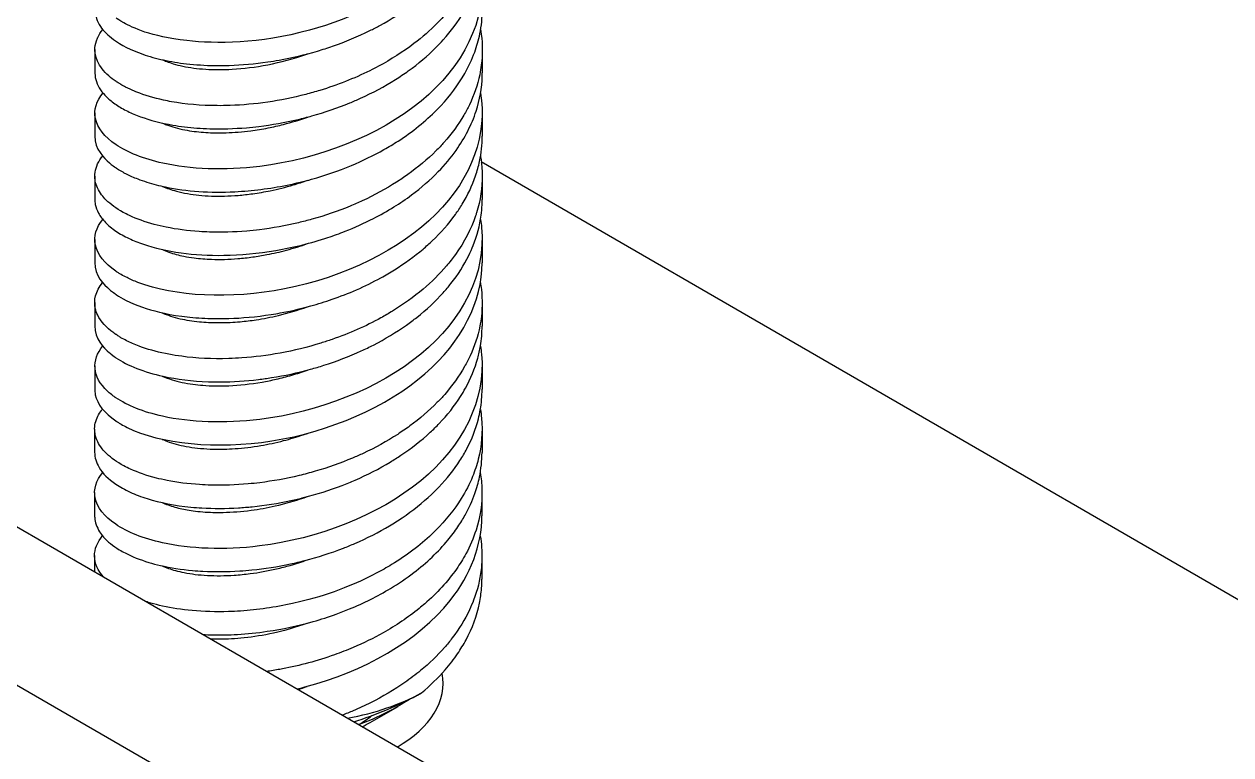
# Model space of a CAD drawing. Header units: millimetres. Extents: x 129 to 6329, y 33 to 3553.
# Drawn here: x 3515.5 to 3577.8, y 2262.8 to 2300.5 of the extents above; entities that cross this region are included whole.
import ezdxf

# ---------------------------------------------------------------- set-up
doc = ezdxf.new("R2010")
doc.units = ezdxf.units.MM
doc.layers.add('vistasIsometricas', color=255, linetype='Continuous')

msp = doc.modelspace()

# ---------------------------------------------------------------- linework, layer by layer
at = {"layer": 'vistasIsometricas', "extrusion": (1e-16, 0.816497, 0.57735)}
for p, q in [((3528.131, 2299.779), (3528.131, 2299.779)), ((3519.154, 2299.218), (3519.153, 2298.023)), ((3539.154, 2299.203), (3539.153, 2298.008)), ((3521.652, 2296.896), (3521.652, 2296.896)), ((3519.151, 2295.953), (3519.15, 2294.758)), ((3539.151, 2295.939), (3539.15, 2294.744)), ((3521.65, 2293.631), (3521.65, 2293.631)), ((3539.102, 2293.434), (3609.978, 2252.446)), ((3519.149, 2292.688), (3519.148, 2291.494)), ((3539.149, 2292.674), (3539.148, 2291.479)), ((3521.647, 2290.367), (3521.647, 2290.367)), ((3519.147, 2289.413), (3519.146, 2288.229)), ((3539.147, 2289.38), (3539.146, 2288.214)), ((3519.144, 2286.159), (3519.143, 2284.964)), ((3539.144, 2286.145), (3539.143, 2284.95)), ((3521.642, 2283.837), (3521.642, 2283.837)), ((3519.142, 2282.895), (3519.141, 2281.7)), ((3539.142, 2282.88), (3539.141, 2281.685)), ((3519.139, 2279.63), (3519.139, 2278.435)), ((3539.139, 2279.615), (3539.139, 2278.42)), ((3550.373, 2254.195), (3507.946, 2278.731)), ((3521.638, 2277.308), (3521.638, 2277.308)), ((3519.137, 2276.365), (3519.136, 2275.17)), ((3539.137, 2276.351), (3539.136, 2275.156)), ((3543.302, 2250.112), (3500.875, 2274.648)), ((3521.635, 2274.044), (3521.635, 2274.044)), ((3519.135, 2273.101), (3519.134, 2272.261)), ((3539.135, 2273.086), (3539.134, 2271.891)), ((3533.366, 2264.49), (3534.814, 2265.323))]:
    msp.add_line(p, q, dxfattribs=at)
at = {"layer": 'vistasIsometricas'}
for centre, major_axis, start_param, end_param in [((3529.13, 2266.514), (-8, 0.006), 2.351374, 3.254965), ((3529.133, 2270.212), (-10, 0.007), 1.882093, 2.330244), ((3529.13, 2266.948), (-6, 0.004), 2.261055, 2.354934)]:
    msp.add_ellipse(centre, major_axis=major_axis, ratio=0.577835, start_param=start_param, end_param=end_param, dxfattribs=at)
at = {"layer": 'vistasIsometricas', "extrusion": (2.39927e-16, -1.00029e-16, -1)}
msp.add_ellipse((3529.131, 2268.172), major_axis=(-7.5, 0.005), ratio=0.577835, start_param=4.201897, end_param=4.206371, dxfattribs=at)
at = {"layer": 'vistasIsometricas'}
for points, knots in [([(3539.075, 2310.032), (3539.085, 2309.971), (3539.094, 2309.91), (3539.103, 2309.849), (3539.423, 2307.526), (3538.363, 2305.359), (3536.734, 2303.75), (3534.9, 2301.938), (3532.421, 2300.811), (3530.227, 2300.217), (3527.61, 2299.509), (3525.406, 2299.506), (3523.896, 2299.678), (3522.015, 2299.891), (3521.108, 2300.345), (3520.644, 2300.596), (3520.425, 2300.715), (3520.303, 2300.798), (3520.248, 2300.835)], [0.92596016, 0.92596016, 0.92596016, 0.92596016, 0.92602704, 0.92602704, 0.92602704, 0.92857441, 0.92857441, 0.92857441, 0.93144275, 0.93144275, 0.93144275, 0.93486311, 0.93486311, 0.93486311, 0.93912377, 0.93912377, 0.93912377, 0.94113866, 0.94113866, 0.94113866, 0.94113866]), ([(3519.155, 2301.287), (3519.155, 2301.235), (3519.158, 2301.182), (3519.176, 2301.027), (3519.199, 2300.925), (3519.281, 2300.685), (3519.35, 2300.549), (3519.598, 2300.178), (3519.822, 2299.95), (3520.504, 2299.446), (3521.014, 2299.187), (3521.954, 2298.862), (3522.311, 2298.762), (3523.068, 2298.597), (3523.467, 2298.532), (3524.349, 2298.431), (3524.835, 2298.4), (3525.586, 2298.389), (3525.837, 2298.391), (3526.74, 2298.42), (3527.407, 2298.479), (3528.276, 2298.606), (3528.468, 2298.637), (3529.325, 2298.79), (3529.991, 2298.947), (3530.908, 2299.219), (3531.166, 2299.302), (3532.084, 2299.621), (3532.729, 2299.889), (3533.522, 2300.281), (3533.695, 2300.371), (3534.448, 2300.78), (3534.999, 2301.13), (3535.726, 2301.67), (3535.934, 2301.836), (3536.622, 2302.422), (3537.06, 2302.865), (3537.554, 2303.47), (3537.663, 2303.611), (3538.11, 2304.23), (3538.395, 2304.726), (3538.684, 2305.396), (3538.746, 2305.556), (3538.96, 2306.174), (3539.066, 2306.637), (3539.146, 2307.336), (3539.16, 2307.569), (3539.16, 2307.802)], [1.378608, 1.378608, 1.378608, 1.378608, 1.400693, 1.400693, 1.443528, 1.443528, 1.502105, 1.502105, 1.60593, 1.60593, 1.749618, 1.749618, 1.827047, 1.827047, 1.903254, 1.903254, 1.987612, 1.987612, 2.029032, 2.029032, 2.134333, 2.134333, 2.164233, 2.164233, 2.267111, 2.267111, 2.307783, 2.307783, 2.413024, 2.413024, 2.442872, 2.442872, 2.545177, 2.545177, 2.588426, 2.588426, 2.693736, 2.693736, 2.725016, 2.725016, 2.829746, 2.829746, 2.862468, 2.862468, 2.954678, 2.954678, 3.000644, 3.000644, 3.000644, 3.000644]), ([(3539.072, 2306.767), (3539.093, 2306.641), (3539.11, 2306.515), (3539.124, 2306.389), (3539.162, 2306.023), (3539.169, 2305.656), (3539.142, 2305.29), (3539.095, 2304.638), (3538.944, 2303.988), (3538.692, 2303.357), (3538.671, 2303.304), (3538.65, 2303.252), (3538.628, 2303.199), (3538.338, 2302.52), (3537.933, 2301.862), (3537.425, 2301.244), (3537.238, 2301.016), (3537.037, 2300.794), (3536.824, 2300.578), (3536.459, 2300.208), (3536.056, 2299.856), (3535.622, 2299.525), (3535.059, 2299.097), (3534.443, 2298.704), (3533.788, 2298.353), (3533.644, 2298.276), (3533.497, 2298.2), (3533.349, 2298.127), (3532.532, 2297.722), (3531.662, 2297.381), (3530.772, 2297.11), (3530.528, 2297.036), (3530.283, 2296.967), (3530.037, 2296.903), (3529.386, 2296.734), (3528.728, 2296.602), (3528.077, 2296.507), (3527.42, 2296.411), (3526.771, 2296.353), (3526.14, 2296.331), (3525.911, 2296.323), (3525.684, 2296.32), (3525.461, 2296.322), (3524.624, 2296.327), (3523.832, 2296.398), (3523.113, 2296.526), (3522.971, 2296.551), (3522.832, 2296.579), (3522.696, 2296.608), (3522.192, 2296.718), (3521.729, 2296.856), (3521.318, 2297.019), (3521.279, 2297.034), (3521.241, 2297.049), (3521.204, 2297.065), (3521.041, 2297.133), (3520.886, 2297.204), (3520.741, 2297.279), (3520.651, 2297.325), (3520.565, 2297.373), (3520.483, 2297.421), (3520.438, 2297.448), (3520.394, 2297.475), (3520.351, 2297.502), (3520.322, 2297.521), (3520.293, 2297.539), (3520.265, 2297.558), (3520.258, 2297.562), (3520.25, 2297.568), (3520.246, 2297.571)], [0.93675867, 0.93675867, 0.93675867, 0.93675867, 0.93693586, 0.93693586, 0.93693586, 0.93744891, 0.93744891, 0.93744891, 0.93836202, 0.93836202, 0.93836202, 0.93843799, 0.93843799, 0.93843799, 0.93942487, 0.93942487, 0.93942487, 0.93978818, 0.93978818, 0.93978818, 0.9404096, 0.9404096, 0.9404096, 0.94121435, 0.94121435, 0.94121435, 0.94139214, 0.94139214, 0.94139214, 0.94237252, 0.94237252, 0.94237252, 0.94264051, 0.94264051, 0.94264051, 0.94335078, 0.94335078, 0.94335078, 0.94406667, 0.94406667, 0.94406667, 0.9443269, 0.9443269, 0.9443269, 0.94530091, 0.94530091, 0.94530091, 0.94549284, 0.94549284, 0.94549284, 0.94620592, 0.94620592, 0.94620592, 0.94627283, 0.94627283, 0.94627283, 0.94656246, 0.94656246, 0.94656246, 0.94674073, 0.94674073, 0.94674073, 0.94683802, 0.94683802, 0.94683802, 0.94690424, 0.94690424, 0.94690424, 0.946919, 0.946919, 0.946919, 0.946919]), ([(3520.245, 2296.376), (3520.425, 2296.254), (3520.626, 2296.138), (3521.05, 2295.931), (3521.269, 2295.838), (3521.998, 2295.573), (3522.558, 2295.426), (3523.569, 2295.252), (3523.986, 2295.201), (3524.636, 2295.152), (3524.856, 2295.141), (3525.69, 2295.115), (3526.327, 2295.132), (3527.193, 2295.204), (3527.407, 2295.226), (3528.289, 2295.332), (3528.965, 2295.451), (3529.878, 2295.666), (3530.116, 2295.727), (3531.018, 2295.978), (3531.674, 2296.202), (3532.497, 2296.54), (3532.682, 2296.619), (3533.496, 2296.989), (3534.101, 2297.313), (3534.896, 2297.814), (3535.117, 2297.962), (3535.852, 2298.49), (3536.331, 2298.892), (3536.891, 2299.45), (3537.015, 2299.58), (3537.544, 2300.167), (3537.897, 2300.644), (3538.299, 2301.326), (3538.4, 2301.516), (3538.629, 2301.991), (3538.745, 2302.28), (3538.928, 2302.841), (3538.998, 2303.114), (3539.117, 2303.745), (3539.153, 2304.104), (3539.157, 2304.489), (3539.158, 2304.513), (3539.158, 2304.537)], [0.000026, 0.000026, 0.000026, 0.000026, 0.061419, 0.061419, 0.117812, 0.117812, 0.23655, 0.23655, 0.312937, 0.312937, 0.350844, 0.350844, 0.454364, 0.454364, 0.488082, 0.488082, 0.592589, 0.592589, 0.629486, 0.629486, 0.733246, 0.733246, 0.763684, 0.763684, 0.869008, 0.869008, 0.911131, 0.911131, 1.013681, 1.013681, 1.044405, 1.044405, 1.149518, 1.149518, 1.189214, 1.189214, 1.24805, 1.24805, 1.302567, 1.302567, 1.373429, 1.373429, 1.37824, 1.37824, 1.37824, 1.37824]), ([(3539.07, 2303.503), (3539.093, 2303.365), (3539.111, 2303.228), (3539.125, 2303.09), (3539.36, 2300.746), (3538.173, 2298.356), (3535.99, 2296.554), (3533.796, 2294.744), (3530.643, 2293.554), (3527.671, 2293.188), (3525.832, 2292.962), (3524.075, 2293.039), (3522.66, 2293.351), (3521.665, 2293.57), (3520.838, 2293.904), (3520.243, 2294.306)], [0.94238973, 0.94238973, 0.94238973, 0.94238973, 0.94258371, 0.94258371, 0.94258371, 0.94588501, 0.94588501, 0.94588501, 0.94920183, 0.94920183, 0.94920183, 0.95125424, 0.95125424, 0.95125424, 0.95269933, 0.95269933, 0.95269933, 0.95269933]), ([(3520.243, 2293.111), (3520.243, 2293.111), (3520.258, 2293.101), (3520.266, 2293.095), (3520.298, 2293.074), (3520.33, 2293.053), (3520.363, 2293.033), (3520.404, 2293.007), (3520.446, 2292.981), (3520.489, 2292.956), (3520.532, 2292.931), (3520.576, 2292.906), (3520.62, 2292.882), (3520.666, 2292.857), (3520.712, 2292.833), (3520.759, 2292.809), (3520.946, 2292.713), (3521.148, 2292.624), (3521.363, 2292.54), (3521.659, 2292.426), (3521.981, 2292.324), (3522.324, 2292.236), (3522.48, 2292.196), (3522.64, 2292.159), (3522.803, 2292.125), (3523.338, 2292.015), (3523.915, 2291.937), (3524.524, 2291.896), (3525.115, 2291.856), (3525.736, 2291.851), (3526.373, 2291.882), (3526.6, 2291.893), (3526.829, 2291.908), (3527.06, 2291.929), (3527.945, 2292.007), (3528.853, 2292.155), (3529.748, 2292.372), (3529.946, 2292.42), (3530.144, 2292.471), (3530.341, 2292.526), (3531.041, 2292.721), (3531.73, 2292.957), (3532.393, 2293.234), (3532.977, 2293.477), (3533.54, 2293.751), (3534.074, 2294.053), (3534.324, 2294.194), (3534.567, 2294.34), (3534.802, 2294.493), (3535.55, 2294.976), (3536.223, 2295.516), (3536.801, 2296.099), (3536.874, 2296.172), (3536.945, 2296.246), (3537.015, 2296.321), (3537.504, 2296.845), (3537.918, 2297.4), (3538.245, 2297.975), (3538.451, 2298.338), (3538.624, 2298.709), (3538.761, 2299.085), (3538.874, 2299.396), (3538.963, 2299.711), (3539.028, 2300.027), (3539.113, 2300.441), (3539.155, 2300.857), (3539.155, 2301.273)], [0.045184827, 0.045184827, 0.045184827, 0.045184827, 0.045201683, 0.045201683, 0.045201683, 0.045269544, 0.045269544, 0.045269544, 0.045354279, 0.045354279, 0.045354279, 0.045438485, 0.045438485, 0.045438485, 0.045523749, 0.045523749, 0.045523749, 0.04586269, 0.04586269, 0.04586269, 0.046329469, 0.046329469, 0.046329469, 0.046540572, 0.046540572, 0.046540572, 0.047228191, 0.047228191, 0.047228191, 0.047896336, 0.047896336, 0.047896336, 0.048134845, 0.048134845, 0.048134845, 0.049049644, 0.049049644, 0.049049644, 0.049252099, 0.049252099, 0.049252099, 0.04997283, 0.04997283, 0.04997283, 0.050607863, 0.050607863, 0.050607863, 0.050904624, 0.050904624, 0.050904624, 0.051845262, 0.051845262, 0.051845262, 0.051963627, 0.051963627, 0.051963627, 0.052795016, 0.052795016, 0.052795016, 0.05331939, 0.05331939, 0.05331939, 0.05375417, 0.05375417, 0.05375417, 0.054322865, 0.054322865, 0.054322865, 0.054322865]), ([(3520.246, 2297.571), (3520.111, 2297.662), (3519.986, 2297.758), (3519.872, 2297.858), (3519.608, 2298.092), (3519.407, 2298.348), (3519.285, 2298.62), (3519.258, 2298.681), (3519.234, 2298.744), (3519.215, 2298.807), (3519.118, 2299.128), (3519.133, 2299.466), (3519.28, 2299.802), (3519.286, 2299.816), (3519.293, 2299.829), (3519.299, 2299.843), (3519.363, 2299.981), (3519.45, 2300.117), (3519.56, 2300.252)], [0.946919003, 0.946919003, 0.946919003, 0.946919003, 0.947427096, 0.947427096, 0.947427096, 0.9486122, 0.9486122, 0.9486122, 0.948881621, 0.948881621, 0.948881621, 0.950249749, 0.950249749, 0.950249749, 0.950305398, 0.950305398, 0.950305398, 0.950865092, 0.950865092, 0.950865092, 0.950865092]), ([(3539.067, 2300.238), (3539.081, 2300.156), (3539.093, 2300.075), (3539.17, 2299.47), (3539.17, 2298.945), (3539.082, 2298.253), (3539.054, 2298.085), (3538.908, 2297.392), (3538.729, 2296.875), (3538.4, 2296.19), (3538.306, 2296.012), (3537.919, 2295.347), (3537.574, 2294.876), (3537.042, 2294.278), (3536.904, 2294.132), (3536.322, 2293.553), (3535.834, 2293.143), (3535.116, 2292.631), (3534.925, 2292.502), (3534.172, 2292.022), (3533.579, 2291.7), (3532.751, 2291.317), (3532.54, 2291.225), (3531.689, 2290.874), (3531.03, 2290.649), (3530.129, 2290.397), (3529.897, 2290.338), (3528.994, 2290.123), (3528.321, 2290.003), (3527.433, 2289.895), (3527.21, 2289.872), (3526.332, 2289.798), (3525.691, 2289.781), (3524.894, 2289.805), (3524.715, 2289.814), (3523.935, 2289.866), (3523.365, 2289.941), (3522.624, 2290.092), (3522.418, 2290.14), (3521.742, 2290.321), (3521.312, 2290.476), (3520.822, 2290.705), (3520.715, 2290.759), (3520.259, 2291.01), (3519.965, 2291.224), (3519.648, 2291.539), (3519.57, 2291.628), (3519.327, 2291.952), (3519.216, 2292.194), (3519.157, 2292.516), (3519.15, 2292.593), (3519.147, 2292.813), (3519.168, 2292.957), (3519.255, 2293.244), (3519.323, 2293.387), (3519.455, 2293.594), (3519.503, 2293.659), (3519.555, 2293.723)], [3.419487, 3.419487, 3.419487, 3.419487, 3.435651, 3.435651, 3.539036, 3.539036, 3.572361, 3.572361, 3.676954, 3.676954, 3.714182, 3.714182, 3.81786, 3.81786, 3.852063, 3.852063, 3.956455, 3.956455, 3.992953, 3.992953, 4.096804, 4.096804, 4.131538, 4.131538, 4.235807, 4.235807, 4.271879, 4.271879, 4.375832, 4.375832, 4.410879, 4.410879, 4.515074, 4.515074, 4.54584, 4.54584, 4.651164, 4.651164, 4.693726, 4.693726, 4.796175, 4.796175, 4.826568, 4.826568, 4.931729, 4.931729, 4.971781, 4.971781, 5.074795, 5.074795, 5.107007, 5.107007, 5.166959, 5.166959, 5.228279, 5.228279, 5.257024, 5.257024, 5.257024, 5.257024]), ([(3522.643, 2298.69), (3522.711, 2298.659), (3522.783, 2298.629), (3522.963, 2298.56), (3523.073, 2298.523), (3523.504, 2298.393), (3523.861, 2298.317), (3524.65, 2298.212), (3525.083, 2298.183), (3525.769, 2298.181), (3526.002, 2298.188), (3526.827, 2298.234), (3527.443, 2298.311), (3528.742, 2298.564), (3529.42, 2298.746), (3530.107, 2298.987), (3530.124, 2298.993), (3530.142, 2299)], [-25.4237365, -25.4237365, -25.4237365, -25.4237365, -25.4018858, -25.4018858, -25.3714088, -25.3714088, -25.2892971, -25.2892971, -25.2061257, -25.2061257, -25.1652236, -25.1652236, -25.0642863, -25.0642863, -24.9573907, -24.9573907, -24.9546288, -24.9546288, -24.9546288, -24.9546288]), ([(3519.153, 2298.023), (3519.153, 2298.013), (3519.153, 2298.004), (3519.159, 2297.705), (3519.257, 2297.416), (3519.532, 2297.011), (3519.638, 2296.885), (3519.901, 2296.629), (3520.062, 2296.499), (3520.245, 2296.376)], [3.0003052, 3.0003052, 3.0003052, 3.0003052, 3.0041658, 3.0041658, 3.1255868, 3.1255868, 3.1817419, 3.1817419, 3.2439934, 3.2439934, 3.2439934, 3.2439934]), ([(3520.24, 2289.847), (3520.44, 2289.712), (3520.665, 2289.585), (3521.141, 2289.359), (3521.389, 2289.259), (3522.227, 2288.974), (3522.88, 2288.823), (3524.285, 2288.631), (3525.026, 2288.587), (3526.671, 2288.612), (3527.576, 2288.694), (3529.394, 2289.002), (3530.3, 2289.225), (3531.483, 2289.618), (3531.779, 2289.725), (3532.571, 2290.036), (3533.059, 2290.256), (3533.894, 2290.683), (3534.248, 2290.883), (3534.907, 2291.292), (3535.213, 2291.5), (3536.008, 2292.092), (3536.469, 2292.493), (3537.222, 2293.27), (3537.529, 2293.636), (3538.258, 2294.662), (3538.606, 2295.341), (3539.028, 2296.634), (3539.134, 2297.238), (3539.152, 2297.899), (3539.153, 2297.954), (3539.153, 2298.008)], [0.000012, 0.000012, 0.000012, 0.000012, 0.067952, 0.067952, 0.130096, 0.130096, 0.263736, 0.263736, 0.391588, 0.391588, 0.53383, 0.53383, 0.67366, 0.67366, 0.720863, 0.720863, 0.801888, 0.801888, 0.864675, 0.864675, 0.923392, 0.923392, 1.024029, 1.024029, 1.107154, 1.107154, 1.248483, 1.248483, 1.368094, 1.368094, 1.378805, 1.378805, 1.378805, 1.378805]), ([(3520.243, 2294.306), (3519.649, 2294.708), (3519.286, 2295.178), (3519.182, 2295.66), (3519.086, 2296.108), (3519.226, 2296.564), (3519.572, 2296.984)], [0.952699332, 0.952699332, 0.952699332, 0.952699332, 0.954144421, 0.954144421, 0.954144421, 0.955487645, 0.955487645, 0.955487645, 0.955487645]), ([(3539.065, 2296.973), (3539.412, 2294.904), (3538.663, 2292.623), (3536.756, 2290.723), (3534.925, 2288.899), (3532.02, 2287.463), (3528.938, 2286.861), (3526.147, 2286.316), (3523.262, 2286.474), (3521.371, 2287.201), (3521.174, 2287.277), (3520.987, 2287.359), (3520.812, 2287.446), (3520.708, 2287.497), (3520.608, 2287.551), (3520.512, 2287.606), (3520.464, 2287.634), (3520.417, 2287.662), (3520.372, 2287.69), (3520.349, 2287.705), (3520.327, 2287.719), (3520.304, 2287.733), (3520.293, 2287.74), (3520.282, 2287.748), (3520.271, 2287.755), (3520.26, 2287.762), (3520.245, 2287.773), (3520.239, 2287.777)], [0.957333172, 0.957333172, 0.957333172, 0.957333172, 0.959620419, 0.959620419, 0.959620419, 0.961816352, 0.961816352, 0.961816352, 0.963804675, 0.963804675, 0.963804675, 0.964012285, 0.964012285, 0.964012285, 0.964136165, 0.964136165, 0.964136165, 0.964198106, 0.964198106, 0.964198106, 0.964229076, 0.964229076, 0.964229076, 0.964244561, 0.964244561, 0.964244561, 0.964260046, 0.964260046, 0.964260046, 0.964260046]), ([(3522.641, 2295.425), (3522.71, 2295.394), (3522.782, 2295.364), (3523.133, 2295.23), (3523.45, 2295.141), (3523.958, 2295.043), (3524.118, 2295.017), (3524.589, 2294.956), (3524.912, 2294.931), (3525.471, 2294.915), (3525.696, 2294.916), (3526.336, 2294.936), (3526.763, 2294.97), (3527.495, 2295.066), (3527.794, 2295.114), (3528.36, 2295.226), (3528.627, 2295.286), (3529.31, 2295.462), (3529.727, 2295.588), (3530.139, 2295.735)], [-26.1267866, -26.1267866, -26.1267866, -26.1267866, -26.104712, -26.104712, -26.0246617, -26.0246617, -25.9899586, -25.9899586, -25.9267313, -25.9267313, -25.8863275, -25.8863275, -25.8143899, -25.8143899, -25.7662145, -25.7662145, -25.7238103, -25.7238103, -25.6578724, -25.6578724, -25.6578724, -25.6578724]), ([(3519.149, 2294.759), (3519.14, 2294.078), (3519.618, 2293.612), (3519.91, 2293.363), (3519.94, 2293.338), (3519.968, 2293.314), (3519.995, 2293.293), (3520.137, 2293.179), (3520.228, 2293.121), (3520.243, 2293.111)], [0.038997033, 0.038997033, 0.038997033, 0.038997033, 0.042761339, 0.042761339, 0.042761339, 0.043148755, 0.043148755, 0.043148755, 0.045184808, 0.045184808, 0.045184808, 0.045184808]), ([(3520.238, 2286.582), (3520.238, 2286.582), (3520.254, 2286.571), (3520.263, 2286.565), (3520.519, 2286.395), (3520.923, 2286.157), (3521.606, 2285.92), (3522.112, 2285.745), (3522.773, 2285.57), (3523.635, 2285.455), (3523.998, 2285.407), (3524.395, 2285.37), (3524.83, 2285.349), (3525.213, 2285.332), (3525.625, 2285.327), (3526.064, 2285.34), (3526.736, 2285.361), (3527.473, 2285.424), (3528.261, 2285.547), (3528.411, 2285.571), (3528.563, 2285.597), (3528.717, 2285.625), (3529.231, 2285.719), (3529.764, 2285.838), (3530.309, 2285.989), (3530.669, 2286.088), (3531.034, 2286.201), (3531.401, 2286.328), (3532.241, 2286.619), (3533.095, 2286.987), (3533.922, 2287.441), (3534.158, 2287.571), (3534.391, 2287.708), (3534.621, 2287.852), (3535.135, 2288.173), (3535.631, 2288.53), (3536.096, 2288.923), (3536.259, 2289.062), (3536.419, 2289.204), (3536.574, 2289.351), (3537.013, 2289.769), (3537.416, 2290.222), (3537.765, 2290.707), (3537.889, 2290.879), (3538.005, 2291.054), (3538.115, 2291.234), (3538.399, 2291.7), (3538.635, 2292.192), (3538.808, 2292.705), (3538.89, 2292.947), (3538.959, 2293.194), (3539.012, 2293.445), (3539.102, 2293.868), (3539.15, 2294.302), (3539.15, 2294.744)], [0.03362412, 0.03362412, 0.03362412, 0.03362412, 0.03371869, 0.03371869, 0.03371869, 0.03651978, 0.03651978, 0.03651978, 0.0385903, 0.0385903, 0.0385903, 0.03946095, 0.03946095, 0.03946095, 0.04022985, 0.04022985, 0.04022985, 0.04140656, 0.04140656, 0.04140656, 0.04163048, 0.04163048, 0.04163048, 0.04237937, 0.04237937, 0.04237937, 0.0428736, 0.0428736, 0.0428736, 0.04400276, 0.04400276, 0.04400276, 0.04432499, 0.04432499, 0.04432499, 0.04504454, 0.04504454, 0.04504454, 0.0452978, 0.0452978, 0.0452978, 0.04601655, 0.04601655, 0.04601655, 0.0462706, 0.0462706, 0.0462706, 0.04693115, 0.04693115, 0.04693115, 0.04724341, 0.04724341, 0.04724341, 0.04777047, 0.04777047, 0.04777047, 0.04777047]), ([(3539.063, 2293.708), (3539.067, 2293.68), (3539.072, 2293.651), (3539.076, 2293.623), (3539.121, 2293.332), (3539.146, 2293.037), (3539.149, 2292.742), (3539.155, 2292.093), (3539.059, 2291.436), (3538.856, 2290.787), (3538.84, 2290.736), (3538.824, 2290.686), (3538.807, 2290.635), (3538.576, 2289.953), (3538.226, 2289.281), (3537.763, 2288.638), (3537.621, 2288.439), (3537.467, 2288.244), (3537.303, 2288.051), (3536.947, 2287.634), (3536.543, 2287.233), (3536.094, 2286.853), (3535.616, 2286.449), (3535.087, 2286.068), (3534.517, 2285.719), (3534.323, 2285.599), (3534.124, 2285.484), (3533.92, 2285.372), (3533.136, 2284.941), (3532.287, 2284.566), (3531.4, 2284.259), (3531.208, 2284.193), (3531.015, 2284.129), (3530.821, 2284.07), (3530.132, 2283.857), (3529.425, 2283.685), (3528.715, 2283.555), (3528.056, 2283.435), (3527.396, 2283.351), (3526.746, 2283.306), (3526.517, 2283.289), (3526.289, 2283.278), (3526.062, 2283.271), (3525.213, 2283.245), (3524.392, 2283.285), (3523.633, 2283.386), (3523.409, 2283.415), (3523.189, 2283.451), (3522.976, 2283.491), (3522.483, 2283.585), (3522.022, 2283.706), (3521.605, 2283.85), (3521.547, 2283.87), (3521.49, 2283.891), (3521.434, 2283.912), (3521.204, 2283.998), (3520.988, 2284.092), (3520.788, 2284.192), (3520.687, 2284.242), (3520.591, 2284.294), (3520.499, 2284.348), (3520.446, 2284.379), (3520.394, 2284.41), (3520.344, 2284.442), (3520.31, 2284.463), (3520.28, 2284.483), (3520.246, 2284.506), (3520.242, 2284.508), (3520.239, 2284.511), (3520.236, 2284.512)], [0.961624813, 0.961624813, 0.961624813, 0.961624813, 0.961661565, 0.961661565, 0.961661565, 0.962036348, 0.962036348, 0.962036348, 0.962858539, 0.962858539, 0.962858539, 0.962922711, 0.962922711, 0.962922711, 0.963788398, 0.963788398, 0.963788398, 0.964055514, 0.964055514, 0.964055514, 0.964634807, 0.964634807, 0.964634807, 0.965252489, 0.965252489, 0.965252489, 0.965463141, 0.965463141, 0.965463141, 0.966274521, 0.966274521, 0.966274521, 0.966449463, 0.966449463, 0.966449463, 0.967069961, 0.967069961, 0.967069961, 0.967646438, 0.967646438, 0.967646438, 0.967850348, 0.967850348, 0.967850348, 0.968616507, 0.968616507, 0.968616507, 0.968843412, 0.968843412, 0.968843412, 0.969369201, 0.969369201, 0.969369201, 0.9694419, 0.9694419, 0.9694419, 0.969741143, 0.969741143, 0.969741143, 0.969890765, 0.969890765, 0.969890765, 0.969977578, 0.969977578, 0.969977578, 0.97003447, 0.97003447, 0.97003447, 0.970040387, 0.970040387, 0.970040387, 0.970040387]), ([(3522.638, 2292.161), (3522.644, 2292.158), (3522.649, 2292.156), (3522.86, 2292.061), (3523.095, 2291.979), (3523.539, 2291.861), (3523.733, 2291.818), (3524.313, 2291.718), (3524.724, 2291.675), (3525.603, 2291.644), (3526.067, 2291.654), (3526.798, 2291.714), (3527.049, 2291.741), (3527.601, 2291.818), (3527.904, 2291.87), (3528.602, 2292.013), (3528.998, 2292.112), (3529.642, 2292.302), (3529.89, 2292.383), (3530.136, 2292.47)], [-25.5048623, -25.5048623, -25.5048623, -25.5048623, -25.5031553, -25.5031553, -25.4378929, -25.4378929, -25.392566, -25.392566, -25.310136, -25.310136, -25.2283399, -25.2283399, -25.1867938, -25.1867938, -25.1380121, -25.1380121, -25.0753429, -25.0753429, -25.0359468, -25.0359468, -25.0359468, -25.0359468]), ([(3519.148, 2291.493), (3519.148, 2291.404), (3519.157, 2291.315), (3519.204, 2291.075), (3519.258, 2290.925), (3519.426, 2290.613), (3519.546, 2290.452), (3519.847, 2290.14), (3520.029, 2289.989), (3520.24, 2289.847)], [3.0001552, 3.0001552, 3.0001552, 3.0001552, 3.0375546, 3.0375546, 3.1009078, 3.1009078, 3.1719083, 3.1719083, 3.2437616, 3.2437616, 3.2437616, 3.2437616]), ([(3520.235, 2283.317), (3520.538, 2283.112), (3520.9, 2282.926), (3521.723, 2282.602), (3522.181, 2282.465), (3523.386, 2282.203), (3524.169, 2282.106), (3525.221, 2282.07), (3525.435, 2282.067), (3526.281, 2282.072), (3526.933, 2282.112), (3527.822, 2282.218), (3528.048, 2282.25), (3528.946, 2282.391), (3529.62, 2282.536), (3530.518, 2282.783), (3530.746, 2282.85), (3531.634, 2283.133), (3532.281, 2283.381), (3533.115, 2283.763), (3533.324, 2283.864), (3534.134, 2284.279), (3534.707, 2284.624), (3535.423, 2285.129), (3535.601, 2285.261), (3536.277, 2285.794), (3536.734, 2286.219), (3537.276, 2286.822), (3537.407, 2286.978), (3537.899, 2287.602), (3538.207, 2288.088), (3538.538, 2288.76), (3538.614, 2288.933), (3538.886, 2289.617), (3539.024, 2290.138), (3539.117, 2290.843), (3539.133, 2291.023), (3539.146, 2291.295), (3539.148, 2291.387), (3539.148, 2291.479)], [0.000013, 0.000013, 0.000013, 0.000013, 0.103249, 0.103249, 0.204722, 0.204722, 0.347629, 0.347629, 0.383446, 0.383446, 0.487463, 0.487463, 0.522702, 0.522702, 0.626856, 0.626856, 0.662534, 0.662534, 0.766584, 0.766584, 0.801927, 0.801927, 0.906056, 0.906056, 0.941655, 0.941655, 1.045723, 1.045723, 1.081127, 1.081127, 1.185241, 1.185241, 1.220793, 1.220793, 1.324872, 1.324872, 1.360311, 1.360311, 1.378455, 1.378455, 1.378455, 1.378455]), ([(3520.239, 2287.777), (3519.644, 2288.179), (3519.281, 2288.649), (3519.178, 2289.131), (3519.082, 2289.579), (3519.221, 2290.035), (3519.567, 2290.455)], [0.964260046, 0.964260046, 0.964260046, 0.964260046, 0.965705133, 0.965705133, 0.965705133, 0.967048319, 0.967048319, 0.967048319, 0.967048319]), ([(3539.06, 2290.444), (3539.083, 2290.307), (3539.102, 2290.169), (3539.116, 2290.031), (3539.351, 2287.687), (3538.164, 2285.297), (3535.98, 2283.495), (3533.787, 2281.685), (3530.633, 2280.495), (3527.661, 2280.13), (3525.823, 2279.903), (3524.065, 2279.981), (3522.651, 2280.292), (3521.655, 2280.512), (3520.829, 2280.846), (3520.234, 2281.248)], [0.96551109, 0.96551109, 0.96551109, 0.96551109, 0.96570513, 0.96570513, 0.96570513, 0.96900643, 0.96900643, 0.96900643, 0.97232325, 0.97232325, 0.97232325, 0.97437566, 0.97437566, 0.97437566, 0.97582075, 0.97582075, 0.97582075, 0.97582075]), ([(3522.636, 2288.896), (3522.846, 2288.801), (3523.086, 2288.716), (3523.479, 2288.611), (3523.61, 2288.581), (3523.916, 2288.519), (3524.095, 2288.49), (3524.564, 2288.43), (3524.863, 2288.405), (3525.606, 2288.38), (3526.06, 2288.39), (3526.786, 2288.448), (3527.043, 2288.476), (3527.546, 2288.546), (3527.791, 2288.587), (3528.371, 2288.698), (3528.707, 2288.776), (3529.408, 2288.964), (3529.773, 2289.077), (3530.135, 2289.206)], [-27.3727324, -27.3727324, -27.3727324, -27.3727324, -27.3057278, -27.3057278, -27.2746372, -27.2746372, -27.2358197, -27.2358197, -27.1770668, -27.1770668, -27.0971245, -27.0971245, -27.054442, -27.054442, -27.0149541, -27.0149541, -26.9616136, -26.9616136, -26.9037932, -26.9037932, -26.9037932, -26.9037932]), ([(3519.144, 2288.23), (3519.135, 2287.542), (3519.621, 2287.075), (3519.913, 2286.827), (3519.949, 2286.797), (3519.983, 2286.769), (3520.015, 2286.744), (3520.151, 2286.637), (3520.233, 2286.585), (3520.238, 2286.582)], [0.027333471, 0.027333471, 0.027333471, 0.027333471, 0.031112126, 0.031112126, 0.031112126, 0.031582788, 0.031582788, 0.031582788, 0.033624097, 0.033624097, 0.033624097, 0.033624097]), ([(3520.233, 2280.053), (3520.236, 2280.051), (3520.244, 2280.045), (3520.249, 2280.042), (3520.255, 2280.038), (3520.26, 2280.034), (3520.266, 2280.031), (3520.277, 2280.023), (3520.288, 2280.016), (3520.299, 2280.009), (3520.321, 2279.994), (3520.344, 2279.98), (3520.367, 2279.966), (3520.413, 2279.937), (3520.46, 2279.909), (3520.508, 2279.881), (3520.604, 2279.825), (3520.705, 2279.771), (3520.81, 2279.719), (3522.535, 2278.866), (3525.422, 2278.568), (3528.292, 2279.024), (3531.303, 2279.502), (3534.233, 2280.783), (3536.192, 2282.48), (3538.148, 2284.175), (3539.134, 2286.249), (3539.144, 2288.214)], [0.022063462, 0.022063462, 0.022063462, 0.022063462, 0.022070135, 0.022070135, 0.022070135, 0.022076807, 0.022076807, 0.022076807, 0.022090153, 0.022090153, 0.022090153, 0.022116844, 0.022116844, 0.022116844, 0.022170226, 0.022170226, 0.022170226, 0.02227699, 0.02227699, 0.02227699, 0.024028892, 0.024028892, 0.024028892, 0.025865909, 0.025865909, 0.025865909, 0.027700613, 0.027700613, 0.027700613, 0.027700613]), ([(3520.236, 2284.512), (3520.198, 2284.538), (3520.161, 2284.564), (3520.124, 2284.591), (3519.735, 2284.873), (3519.457, 2285.187), (3519.299, 2285.512), (3519.242, 2285.629), (3519.201, 2285.747), (3519.175, 2285.866), (3519.13, 2286.079), (3519.134, 2286.294), (3519.189, 2286.506), (3519.249, 2286.741), (3519.37, 2286.972), (3519.55, 2287.194)], [0.970040387, 0.970040387, 0.970040387, 0.970040387, 0.970133496, 0.970133496, 0.970133496, 0.971128365, 0.971128365, 0.971128365, 0.971485473, 0.971485473, 0.971485473, 0.972123257, 0.972123257, 0.972123257, 0.972828539, 0.972828539, 0.972828539, 0.972828539]), ([(3539.058, 2287.18), (3539.066, 2287.132), (3539.073, 2287.084), (3539.157, 2286.507), (3539.165, 2285.976), (3539.085, 2285.278), (3539.059, 2285.11), (3538.923, 2284.422), (3538.755, 2283.909), (3538.437, 2283.222), (3538.342, 2283.038), (3537.957, 2282.359), (3537.613, 2281.88), (3537.091, 2281.284), (3536.964, 2281.147), (3536.406, 2280.579), (3535.931, 2280.171), (3535.209, 2279.643), (3535, 2279.499), (3534.223, 2278.998), (3533.624, 2278.669), (3532.817, 2278.293), (3532.636, 2278.213), (3531.828, 2277.871), (3531.184, 2277.644), (3530.254, 2277.374), (3529.978, 2277.301), (3529.021, 2277.072), (3528.339, 2276.949), (3527.468, 2276.842), (3527.27, 2276.82), (3526.413, 2276.743), (3525.768, 2276.723), (3524.95, 2276.744), (3524.753, 2276.753), (3523.965, 2276.803), (3523.403, 2276.876), (3522.69, 2277.017), (3522.504, 2277.059), (3521.829, 2277.231), (3521.382, 2277.386), (3520.868, 2277.619), (3520.752, 2277.677), (3520.29, 2277.925), (3519.996, 2278.134), (3519.675, 2278.442), (3519.596, 2278.529), (3519.338, 2278.855), (3519.219, 2279.101), (3519.153, 2279.425), (3519.144, 2279.498), (3519.13, 2279.817), (3519.186, 2280.062), (3519.356, 2280.399), (3519.417, 2280.495), (3519.506, 2280.615), (3519.526, 2280.64), (3519.546, 2280.664)], [6.663237, 6.663237, 6.663237, 6.663237, 6.672722, 6.672722, 6.777314, 6.777314, 6.810653, 6.810653, 6.914047, 6.914047, 6.952486, 6.952486, 7.057369, 7.057369, 7.089344, 7.089344, 7.192285, 7.192285, 7.232671, 7.232671, 7.337879, 7.337879, 7.367973, 7.367973, 7.470342, 7.470342, 7.513285, 7.513285, 7.618606, 7.618606, 7.649659, 7.649659, 7.754176, 7.754176, 7.787851, 7.787851, 7.891358, 7.891358, 7.929322, 7.929322, 8.0341, 8.0341, 8.066588, 8.066588, 8.169699, 8.169699, 8.209354, 8.209354, 8.314462, 8.314462, 8.345222, 8.345222, 8.447783, 8.447783, 8.489857, 8.489857, 8.500864, 8.500864, 8.500864, 8.500864]), ([(3522.633, 2285.631), (3522.764, 2285.572), (3522.907, 2285.517), (3523.214, 2285.416), (3523.379, 2285.37), (3523.856, 2285.26), (3524.188, 2285.206), (3524.697, 2285.156), (3524.853, 2285.145), (3525.215, 2285.127), (3525.425, 2285.122), (3525.966, 2285.126), (3526.305, 2285.143), (3526.922, 2285.198), (3527.195, 2285.231), (3527.851, 2285.33), (3528.236, 2285.404), (3529.127, 2285.615), (3529.632, 2285.763), (3530.132, 2285.941)], [-27.9138692, -27.9138692, -27.9138692, -27.9138692, -27.8721304, -27.8721304, -27.8305716, -27.8305716, -27.7587636, -27.7587636, -27.7284526, -27.7284526, -27.6899698, -27.6899698, -27.6314162, -27.6314162, -27.5864148, -27.5864148, -27.5248929, -27.5248929, -27.444939, -27.444939, -27.444939, -27.444939]), ([(3519.142, 2284.965), (3519.132, 2284.288), (3519.606, 2283.823), (3519.898, 2283.573), (3519.924, 2283.551), (3519.949, 2283.53), (3519.973, 2283.511), (3520.118, 2283.394), (3520.214, 2283.332), (3520.235, 2283.317)], [0.02172041, 0.02172041, 0.02172041, 0.02172041, 0.025476028, 0.025476028, 0.025476028, 0.02581111, 0.02581111, 0.02581111, 0.027843839, 0.027843839, 0.027843839, 0.027843839]), ([(3520.231, 2276.788), (3520.448, 2276.641), (3520.697, 2276.503), (3521.241, 2276.253), (3521.536, 2276.142), (3522.517, 2275.836), (3523.278, 2275.686), (3524.297, 2275.588), (3524.484, 2275.574), (3525.278, 2275.529), (3525.913, 2275.53), (3526.802, 2275.584), (3527.04, 2275.603), (3527.937, 2275.694), (3528.605, 2275.799), (3529.493, 2275.99), (3529.712, 2276.041), (3530.603, 2276.267), (3531.268, 2276.477), (3532.145, 2276.813), (3532.371, 2276.905), (3533.224, 2277.274), (3533.828, 2277.583), (3534.588, 2278.04), (3534.774, 2278.157), (3535.504, 2278.645), (3536.012, 2279.042), (3536.63, 2279.615), (3536.783, 2279.766), (3537.351, 2280.361), (3537.719, 2280.826), (3538.118, 2281.452), (3538.203, 2281.596), (3538.559, 2282.242), (3538.771, 2282.758), (3538.973, 2283.494), (3539.02, 2283.707), (3539.114, 2284.262), (3539.143, 2284.606), (3539.143, 2284.95)], [0.000013, 0.000013, 0.000013, 0.000013, 0.074189, 0.074189, 0.146124, 0.146124, 0.295789, 0.295789, 0.328562, 0.328562, 0.433279, 0.433279, 0.47099, 0.47099, 0.574556, 0.574556, 0.608414, 0.608414, 0.712889, 0.712889, 0.74967, 0.74967, 0.853457, 0.853457, 0.887983, 0.887983, 0.992304, 0.992304, 1.028541, 1.028541, 1.132458, 1.132458, 1.163007, 1.163007, 1.268333, 1.268333, 1.310603, 1.310603, 1.378446, 1.378446, 1.378446, 1.378446]), ([(3520.234, 2281.248), (3520.23, 2281.25), (3520.224, 2281.255), (3520.219, 2281.258), (3520.214, 2281.261), (3520.208, 2281.265), (3520.203, 2281.268), (3520.193, 2281.275), (3520.183, 2281.282), (3520.173, 2281.289), (3520.154, 2281.303), (3520.134, 2281.317), (3520.115, 2281.331), (3520.076, 2281.36), (3520.039, 2281.388), (3520.002, 2281.417), (3519.929, 2281.474), (3519.861, 2281.533), (3519.797, 2281.592), (3519.012, 2282.325), (3518.969, 2283.186), (3519.559, 2283.926)], [0.975820752, 0.975820752, 0.975820752, 0.975820752, 0.975830596, 0.975830596, 0.975830596, 0.975840441, 0.975840441, 0.975840441, 0.97586013, 0.97586013, 0.97586013, 0.975899507, 0.975899507, 0.975899507, 0.975978263, 0.975978263, 0.975978263, 0.976135774, 0.976135774, 0.976135774, 0.978078628, 0.978078628, 0.978078628, 0.978078628]), ([(3539.055, 2283.915), (3539.079, 2283.778), (3539.097, 2283.64), (3539.111, 2283.502), (3539.346, 2281.158), (3538.159, 2278.768), (3535.975, 2276.966), (3533.782, 2275.156), (3530.628, 2273.966), (3527.657, 2273.6), (3525.818, 2273.374), (3524.061, 2273.451), (3522.646, 2273.763), (3521.65, 2273.983), (3520.824, 2274.316), (3520.229, 2274.718)], [0.97707179, 0.97707179, 0.97707179, 0.97707179, 0.97726583, 0.97726583, 0.97726583, 0.98056713, 0.98056713, 0.98056713, 0.98388395, 0.98388395, 0.98388395, 0.98593636, 0.98593636, 0.98593636, 0.98738145, 0.98738145, 0.98738145, 0.98738145]), ([(3522.631, 2282.367), (3522.786, 2282.297), (3522.958, 2282.232), (3523.461, 2282.077), (3523.82, 2281.999), (3524.381, 2281.922), (3524.552, 2281.904), (3525.145, 2281.858), (3525.59, 2281.85), (3526.61, 2281.893), (3527.189, 2281.955), (3528.025, 2282.101), (3528.27, 2282.151), (3528.782, 2282.268), (3529.05, 2282.337), (3529.59, 2282.494), (3529.86, 2282.581), (3530.129, 2282.676)], [-28.6166029, -28.6166029, -28.6166029, -28.6166029, -28.5671156, -28.5671156, -28.4838739, -28.4838739, -28.4492509, -28.4492509, -28.3677874, -28.3677874, -28.2721052, -28.2721052, -28.2330692, -28.2330692, -28.1906178, -28.1906178, -28.1476142, -28.1476142, -28.1476142, -28.1476142]), ([(3519.136, 2275.17), (3519.136, 2275.134), (3519.138, 2275.098), (3519.16, 2274.815), (3519.246, 2274.571), (3519.455, 2274.242), (3519.525, 2274.151), (3519.809, 2273.828), (3520.08, 2273.607), (3520.507, 2273.348), (3520.607, 2273.292), (3521.068, 2273.053), (3521.478, 2272.889), (3522.13, 2272.694), (3522.331, 2272.64), (3523.051, 2272.474), (3523.607, 2272.386), (3524.374, 2272.317), (3524.551, 2272.305), (3525.338, 2272.263), (3525.973, 2272.267), (3526.837, 2272.323), (3527.048, 2272.34), (3527.917, 2272.428), (3528.585, 2272.531), (3529.5, 2272.727), (3529.747, 2272.785), (3530.667, 2273.023), (3531.335, 2273.235), (3532.184, 2273.565), (3532.382, 2273.646), (3533.202, 2274.001), (3533.803, 2274.306), (3534.591, 2274.777), (3534.806, 2274.914), (3535.565, 2275.427), (3536.073, 2275.83), (3536.663, 2276.386), (3536.791, 2276.513), (3537.331, 2277.077), (3537.695, 2277.534), (3538.13, 2278.208), (3538.247, 2278.409), (3538.618, 2279.116), (3538.818, 2279.634), (3538.989, 2280.314), (3539.022, 2280.469), (3539.11, 2280.976), (3539.141, 2281.33), (3539.141, 2281.685)], [1.230023, 1.230023, 1.230023, 1.230023, 1.245252, 1.245252, 1.348185, 1.348185, 1.388616, 1.388616, 1.49383, 1.49383, 1.523886, 1.523886, 1.626247, 1.626247, 1.669238, 1.669238, 1.774559, 1.774559, 1.805648, 1.805648, 1.910203, 1.910203, 1.943721, 1.943721, 2.047177, 2.047177, 2.085364, 2.085364, 2.190194, 2.190194, 2.22244, 2.22244, 2.325472, 2.325472, 2.365475, 2.365475, 2.470636, 2.470636, 2.501074, 2.501074, 2.603543, 2.603543, 2.646044, 2.646044, 2.751375, 2.751375, 2.782098, 2.782098, 2.852, 2.852, 2.852, 2.852]), ([(3519.142, 2281.7), (3519.141, 2281.602), (3519.151, 2281.504), (3519.172, 2281.407), (3519.275, 2280.925), (3519.638, 2280.455), (3520.233, 2280.053)], [0.020326694, 0.020326694, 0.020326694, 0.020326694, 0.02061838, 0.02061838, 0.02061838, 0.022063462, 0.022063462, 0.022063462, 0.022063462]), ([(3539.053, 2280.65), (3539.079, 2280.498), (3539.099, 2280.346), (3539.113, 2280.194), (3539.179, 2279.487), (3539.122, 2278.775), (3538.945, 2278.077), (3538.869, 2277.776), (3538.771, 2277.477), (3538.65, 2277.183), (3538.492, 2276.795), (3538.297, 2276.414), (3538.066, 2276.044), (3537.706, 2275.467), (3537.262, 2274.916), (3536.744, 2274.4), (3536.677, 2274.333), (3536.608, 2274.266), (3536.537, 2274.199), (3535.931, 2273.627), (3535.234, 2273.102), (3534.472, 2272.638), (3534.215, 2272.481), (3533.951, 2272.332), (3533.68, 2272.189), (3533.148, 2271.908), (3532.591, 2271.655), (3532.018, 2271.432), (3531.337, 2271.166), (3530.634, 2270.942), (3529.925, 2270.762), (3529.735, 2270.714), (3529.546, 2270.669), (3529.356, 2270.627), (3528.455, 2270.429), (3527.551, 2270.302), (3526.677, 2270.243), (3526.466, 2270.229), (3526.257, 2270.218), (3526.049, 2270.212), (3525.399, 2270.192), (3524.771, 2270.211), (3524.177, 2270.265), (3523.634, 2270.315), (3523.12, 2270.394), (3522.644, 2270.499), (3522.434, 2270.545), (3522.232, 2270.596), (3522.038, 2270.652), (3521.951, 2270.677), (3521.865, 2270.703), (3521.781, 2270.73)], [0.982852226, 0.982852226, 0.982852226, 0.982852226, 0.983066906, 0.983066906, 0.983066906, 0.984061779, 0.984061779, 0.984061779, 0.984491244, 0.984491244, 0.984491244, 0.985056677, 0.985056677, 0.985056677, 0.98593633, 0.98593633, 0.98593633, 0.986051547, 0.986051547, 0.986051547, 0.98704642, 0.98704642, 0.98704642, 0.987381416, 0.987381416, 0.987381416, 0.988041316, 0.988041316, 0.988041316, 0.988826502, 0.988826502, 0.988826502, 0.989036191, 0.989036191, 0.989036191, 0.990031066, 0.990031066, 0.990031066, 0.990271588, 0.990271588, 0.990271588, 0.991025955, 0.991025955, 0.991025955, 0.991716674, 0.991716674, 0.991716674, 0.992020839, 0.992020839, 0.992020839, 0.992157642, 0.992157642, 0.992157642, 0.992157642]), ([(3522.629, 2279.102), (3522.639, 2279.098), (3522.649, 2279.093), (3522.763, 2279.043), (3522.875, 2278.999), (3523.291, 2278.856), (3523.632, 2278.772), (3524.395, 2278.648), (3524.815, 2278.609), (3525.625, 2278.589), (3526.002, 2278.597), (3526.821, 2278.654), (3527.264, 2278.706), (3528.104, 2278.849), (3528.497, 2278.933), (3529.23, 2279.121), (3529.569, 2279.222), (3529.98, 2279.36), (3530.053, 2279.386), (3530.127, 2279.412)], [-27.9950364, -27.9950364, -27.9950364, -27.9950364, -27.9918457, -27.9918457, -27.9590015, -27.9590015, -27.8767518, -27.8767518, -27.7934869, -27.7934869, -27.7269887, -27.7269887, -27.654066, -27.654066, -27.5914935, -27.5914935, -27.5378427, -27.5378427, -27.5261154, -27.5261154, -27.5261154, -27.5261154]), ([(3519.139, 2278.435), (3519.138, 2278.171), (3519.215, 2277.907), (3519.55, 2277.344), (3519.84, 2277.052), (3520.231, 2276.788)], [2.0406819, 2.0406819, 2.0406819, 2.0406819, 2.1514587, 2.1514587, 2.2845503, 2.2845503, 2.2845503, 2.2845503]), ([(3524.718, 2269.031), (3524.891, 2269.022), (3525.065, 2269.016), (3525.655, 2269.004), (3526.079, 2269.013), (3527.017, 2269.067), (3527.532, 2269.119), (3528.841, 2269.309), (3529.637, 2269.478), (3530.824, 2269.815), (3531.221, 2269.943), (3531.842, 2270.167), (3532.069, 2270.255), (3533.037, 2270.653), (3533.748, 2271.007), (3534.834, 2271.662), (3535.236, 2271.934), (3536.286, 2272.736), (3536.88, 2273.298), (3537.566, 2274.126), (3537.738, 2274.356), (3538.031, 2274.789), (3538.155, 2274.991), (3538.471, 2275.56), (3538.639, 2275.932), (3538.869, 2276.588), (3538.948, 2276.869), (3539.094, 2277.572), (3539.138, 2277.996), (3539.139, 2278.42)], [0.993733, 0.993733, 0.993733, 0.993733, 1.023441, 1.023441, 1.092791, 1.092791, 1.173857, 1.173857, 1.296601, 1.296601, 1.359103, 1.359103, 1.395786, 1.395786, 1.516889, 1.516889, 1.593722, 1.593722, 1.730249, 1.730249, 1.781091, 1.781091, 1.824203, 1.824203, 1.900851, 1.900851, 1.957104, 1.957104, 2.040778, 2.040778, 2.040778, 2.040778]), ([(3520.229, 2274.718), (3519.634, 2275.12), (3519.272, 2275.59), (3519.168, 2276.073), (3519.072, 2276.521), (3519.212, 2276.976), (3519.558, 2277.397)], [0.987381451, 0.987381451, 0.987381451, 0.987381451, 0.988826535, 0.988826535, 0.988826535, 0.990169681, 0.990169681, 0.990169681, 0.990169681]), ([(3539.051, 2277.385), (3539.099, 2277.099), (3539.127, 2276.812), (3539.135, 2276.527), (3539.154, 2275.81), (3539.049, 2275.101), (3538.829, 2274.417), (3538.695, 2273.997), (3538.518, 2273.586), (3538.302, 2273.189), (3538.158, 2272.923), (3537.997, 2272.664), (3537.82, 2272.411), (3537.367, 2271.764), (3536.811, 2271.161), (3536.18, 2270.614), (3536.087, 2270.533), (3535.992, 2270.454), (3535.896, 2270.376), (3535.321, 2269.91), (3534.692, 2269.488), (3534.028, 2269.115), (3533.53, 2268.835), (3533.013, 2268.583), (3532.484, 2268.358), (3532.166, 2268.223), (3531.845, 2268.097), (3531.521, 2267.982), (3530.632, 2267.667), (3529.727, 2267.426), (3528.84, 2267.257), (3528.795, 2267.249), (3528.749, 2267.24), (3528.704, 2267.232), (3528.475, 2267.19), (3528.248, 2267.153), (3528.022, 2267.121)], [0.987128849, 0.987128849, 0.987128849, 0.987128849, 0.987531546, 0.987531546, 0.987531546, 0.988541625, 0.988541625, 0.988541625, 0.989161636, 0.989161636, 0.989161636, 0.98957556, 0.98957556, 0.98957556, 0.990635438, 0.990635438, 0.990635438, 0.990791726, 0.990791726, 0.990791726, 0.991723351, 0.991723351, 0.991723351, 0.992421816, 0.992421816, 0.992421816, 0.992841646, 0.992841646, 0.992841646, 0.99399299, 0.99399299, 0.99399299, 0.994051906, 0.994051906, 0.994051906, 0.994349257, 0.994349257, 0.994349257, 0.994349257]), ([(3522.626, 2275.838), (3522.673, 2275.817), (3522.72, 2275.796), (3522.977, 2275.693), (3523.209, 2275.618), (3523.699, 2275.498), (3523.951, 2275.451), (3524.541, 2275.371), (3524.885, 2275.343), (3525.419, 2275.329), (3525.594, 2275.328), (3526.235, 2275.341), (3526.72, 2275.377), (3527.625, 2275.498), (3528.038, 2275.571), (3528.955, 2275.777), (3529.457, 2275.918), (3530.012, 2276.108), (3530.069, 2276.127), (3530.125, 2276.147)], [-29.8627569, -29.8627569, -29.8627569, -29.8627569, -29.8479781, -29.8479781, -29.7859456, -29.7859456, -29.7294633, -29.7294633, -29.6621799, -29.6621799, -29.6304949, -29.6304949, -29.5485912, -29.5485912, -29.4822294, -29.4822294, -29.4028428, -29.4028428, -29.3938221, -29.3938221, -29.3938221, -29.3938221]), ([(3529.581, 2266.22), (3529.719, 2266.252), (3529.858, 2266.286), (3529.996, 2266.322), (3532.998, 2267.096), (3535.843, 2268.702), (3537.496, 2270.783), (3538.558, 2272.119), (3539.128, 2273.637), (3539.134, 2275.156)], [0.003151611, 0.003151611, 0.003151611, 0.003151611, 0.003304864, 0.003304864, 0.003304864, 0.006630729, 0.006630729, 0.006630729, 0.008766009, 0.008766009, 0.008766009, 0.008766009]), ([(3519.606, 2271.989), (3519.302, 2272.333), (3519.142, 2272.703), (3519.135, 2273.073), (3519.128, 2273.435), (3519.273, 2273.795), (3519.553, 2274.132)], [0.993765058, 0.993765058, 0.993765058, 0.993765058, 0.99487132, 0.99487132, 0.99487132, 0.995949992, 0.995949992, 0.995949992, 0.995949992]), ([(3539.048, 2274.121), (3539.115, 2273.725), (3539.143, 2273.326), (3539.128, 2272.741), (3539.114, 2272.556), (3539.031, 2271.842), (3538.901, 2271.319), (3538.642, 2270.638), (3538.571, 2270.472), (3538.258, 2269.806), (3537.959, 2269.319), (3537.475, 2268.684), (3537.339, 2268.519), (3536.831, 2267.94), (3536.42, 2267.545), (3535.709, 2266.959), (3535.437, 2266.753), (3534.603, 2266.172), (3534.01, 2265.824), (3533.092, 2265.364), (3532.792, 2265.225), (3532.299, 2265.015), (3532.111, 2264.939), (3531.92, 2264.866)], [9.9071882, 9.9071882, 9.9071882, 9.9071882, 9.9858364, 9.9858364, 10.0224152, 10.0224152, 10.1268373, 10.1268373, 10.1609387, 10.1609387, 10.2645893, 10.2645893, 10.3019569, 10.3019569, 10.3975812, 10.3975812, 10.4525682, 10.4525682, 10.5593231, 10.5593231, 10.6095883, 10.6095883, 10.6402437, 10.6402437, 10.6402437, 10.6402437]), ([(3522.624, 2272.573), (3522.824, 2272.482), (3523.053, 2272.401), (3523.453, 2272.291), (3523.606, 2272.256), (3524.13, 2272.153), (3524.529, 2272.104), (3525.394, 2272.057), (3525.86, 2272.06), (3526.615, 2272.11), (3526.889, 2272.137), (3527.615, 2272.231), (3528.073, 2272.312), (3528.767, 2272.473), (3529.001, 2272.533), (3529.532, 2272.684), (3529.828, 2272.778), (3530.122, 2272.883)], [-30.4034852, -30.4034852, -30.4034852, -30.4034852, -30.3394974, -30.3394974, -30.3028457, -30.3028457, -30.2208472, -30.2208472, -30.1377495, -30.1377495, -30.0919507, -30.0919507, -30.0186015, -30.0186015, -29.9815875, -29.9815875, -29.9345372, -29.9345372, -29.9345372, -29.9345372]), ([(3536.015, 2266.017), (3536.465, 2266.393), (3536.875, 2266.792), (3537.471, 2267.48), (3537.684, 2267.756), (3538.036, 2268.273), (3538.182, 2268.512), (3538.641, 2269.366), (3538.874, 2269.999), (3539.059, 2270.901), (3539.095, 2271.159), (3539.128, 2271.576), (3539.134, 2271.733), (3539.134, 2271.891)], [0.0000114, 0.0000114, 0.0000114, 0.0000114, 0.0961649, 0.0961649, 0.1575313, 0.1575313, 0.2084512, 0.2084512, 0.3367339, 0.3367339, 0.3878164, 0.3878164, 0.4189128, 0.4189128, 0.4189128, 0.4189128]), ([(3525.103, 2268.809), (3525.451, 2268.795), (3525.817, 2268.798), (3526.413, 2268.83), (3526.633, 2268.848), (3527.348, 2268.924), (3527.856, 2269.005), (3528.953, 2269.246), (3529.54, 2269.412), (3530.12, 2269.618)], [-30.9148137, -30.9148137, -30.9148137, -30.9148137, -30.8493197, -30.8493197, -30.8122805, -30.8122805, -30.7303371, -30.7303371, -30.637644, -30.637644, -30.637644, -30.637644]), ([(3535.447, 2265.715), (3535.154, 2265.52), (3534.846, 2265.335), (3533.976, 2264.866), (3533.395, 2264.607), (3532.793, 2264.388)], [0.4206717, 0.4206717, 0.4206717, 0.4206717, 0.4770038, 0.4770038, 0.573436, 0.573436, 0.573436, 0.573436])]:
    msp.add_open_spline(points, degree=3, knots=knots, dxfattribs=at)
for points in [[(3522.035, 2300.04), (3522.035, 2300.04), (3522.035, 2300.04), (3522.035, 2300.04)], [(3535.338, 2299.315), (3535.338, 2299.315), (3535.338, 2299.315), (3535.338, 2299.315)], [(3522.875, 2298.593), (3522.875, 2298.593), (3522.875, 2298.593), (3522.876, 2298.593)], [(3520.239, 2297.581), (3520.239, 2297.581), (3520.239, 2297.581), (3520.239, 2297.581)], [(3532.018, 2297.541), (3532.017, 2297.541), (3532.017, 2297.541), (3532.017, 2297.54)], [(3538.935, 2297.571), (3538.935, 2297.571), (3538.935, 2297.571), (3538.935, 2297.571)], [(3522.032, 2296.776), (3522.032, 2296.776), (3522.032, 2296.776), (3522.032, 2296.776)], [(3530.624, 2297.066), (3530.624, 2297.066), (3530.624, 2297.066), (3530.624, 2297.066)], [(3532.015, 2294.276), (3532.015, 2294.276), (3532.015, 2294.276), (3532.015, 2294.276)], [(3522.03, 2293.511), (3522.03, 2293.511), (3522.03, 2293.511), (3522.03, 2293.511)], [(3535.333, 2292.786), (3535.333, 2292.786), (3535.333, 2292.786), (3535.333, 2292.786)], [(3520.235, 2291.052), (3520.235, 2291.052), (3520.235, 2291.052), (3520.235, 2291.052)], [(3538.93, 2291.042), (3538.93, 2291.042), (3538.93, 2291.042), (3538.93, 2291.042)], [(3522.028, 2290.246), (3522.028, 2290.247), (3522.028, 2290.247), (3522.028, 2290.247)], [(3538.928, 2287.777), (3538.928, 2287.777), (3538.928, 2287.777), (3538.928, 2287.777)], [(3535.328, 2286.257), (3535.328, 2286.257), (3535.328, 2286.257), (3535.328, 2286.257)], [(3532.009, 2284.483), (3532.008, 2284.482), (3532.008, 2284.482), (3532.008, 2284.482)], [(3538.925, 2284.512), (3538.925, 2284.512), (3538.925, 2284.512), (3538.925, 2284.512)], [(3522.023, 2283.717), (3522.023, 2283.717), (3522.023, 2283.717), (3522.023, 2283.717)], [(3530.615, 2284.007), (3530.615, 2284.007), (3530.615, 2284.007), (3530.615, 2284.007)], [(3535.326, 2282.992), (3535.326, 2282.992), (3535.326, 2282.992), (3535.326, 2282.992)], [(3532.006, 2281.218), (3532.005, 2281.218), (3532.005, 2281.217), (3532.004, 2281.217)], [(3522.021, 2280.453), (3522.021, 2280.453), (3522.021, 2280.453), (3522.021, 2280.453)], [(3530.613, 2280.742), (3530.612, 2280.743), (3530.612, 2280.743), (3530.612, 2280.743)], [(3522.018, 2277.188), (3522.018, 2277.188), (3522.018, 2277.188), (3522.018, 2277.188)], [(3538.918, 2274.719), (3538.918, 2274.719), (3538.918, 2274.719), (3538.918, 2274.719)], [(3530.608, 2274.213), (3530.608, 2274.213), (3530.608, 2274.213), (3530.608, 2274.213)], [(3531.562, 2274.525), (3531.562, 2274.525), (3531.562, 2274.525), (3531.562, 2274.525)], [(3522.016, 2273.924), (3522.016, 2273.924), (3522.016, 2273.924), (3522.016, 2273.924)], [(3535.319, 2273.198), (3535.319, 2273.198), (3535.319, 2273.198), (3535.319, 2273.199)], [(3531.998, 2271.423), (3531.998, 2271.423), (3531.998, 2271.423), (3531.998, 2271.423)], [(3538.916, 2271.454), (3538.916, 2271.454), (3538.916, 2271.454), (3538.916, 2271.454)], [(3522.014, 2270.659), (3522.014, 2270.659), (3522.013, 2270.659), (3522.013, 2270.659)], [(3535.316, 2269.934), (3535.316, 2269.934), (3535.317, 2269.934), (3535.317, 2269.934)], [(3531.996, 2268.159), (3531.996, 2268.159), (3531.996, 2268.159), (3531.995, 2268.159)], [(3529.631, 2266.19), (3529.794, 2266.242), (3529.956, 2266.296), (3530.118, 2266.353)], [(3532.517, 2264.53), (3533.653, 2264.884), (3534.85, 2265.371), (3536.015, 2266.017)], [(3532.793, 2264.388), (3533.021, 2264.534), (3533.243, 2264.687), (3533.456, 2264.847)]]:
    msp.add_open_spline(points, degree=3, dxfattribs=at)

doc.saveas('drawing.dxf')
